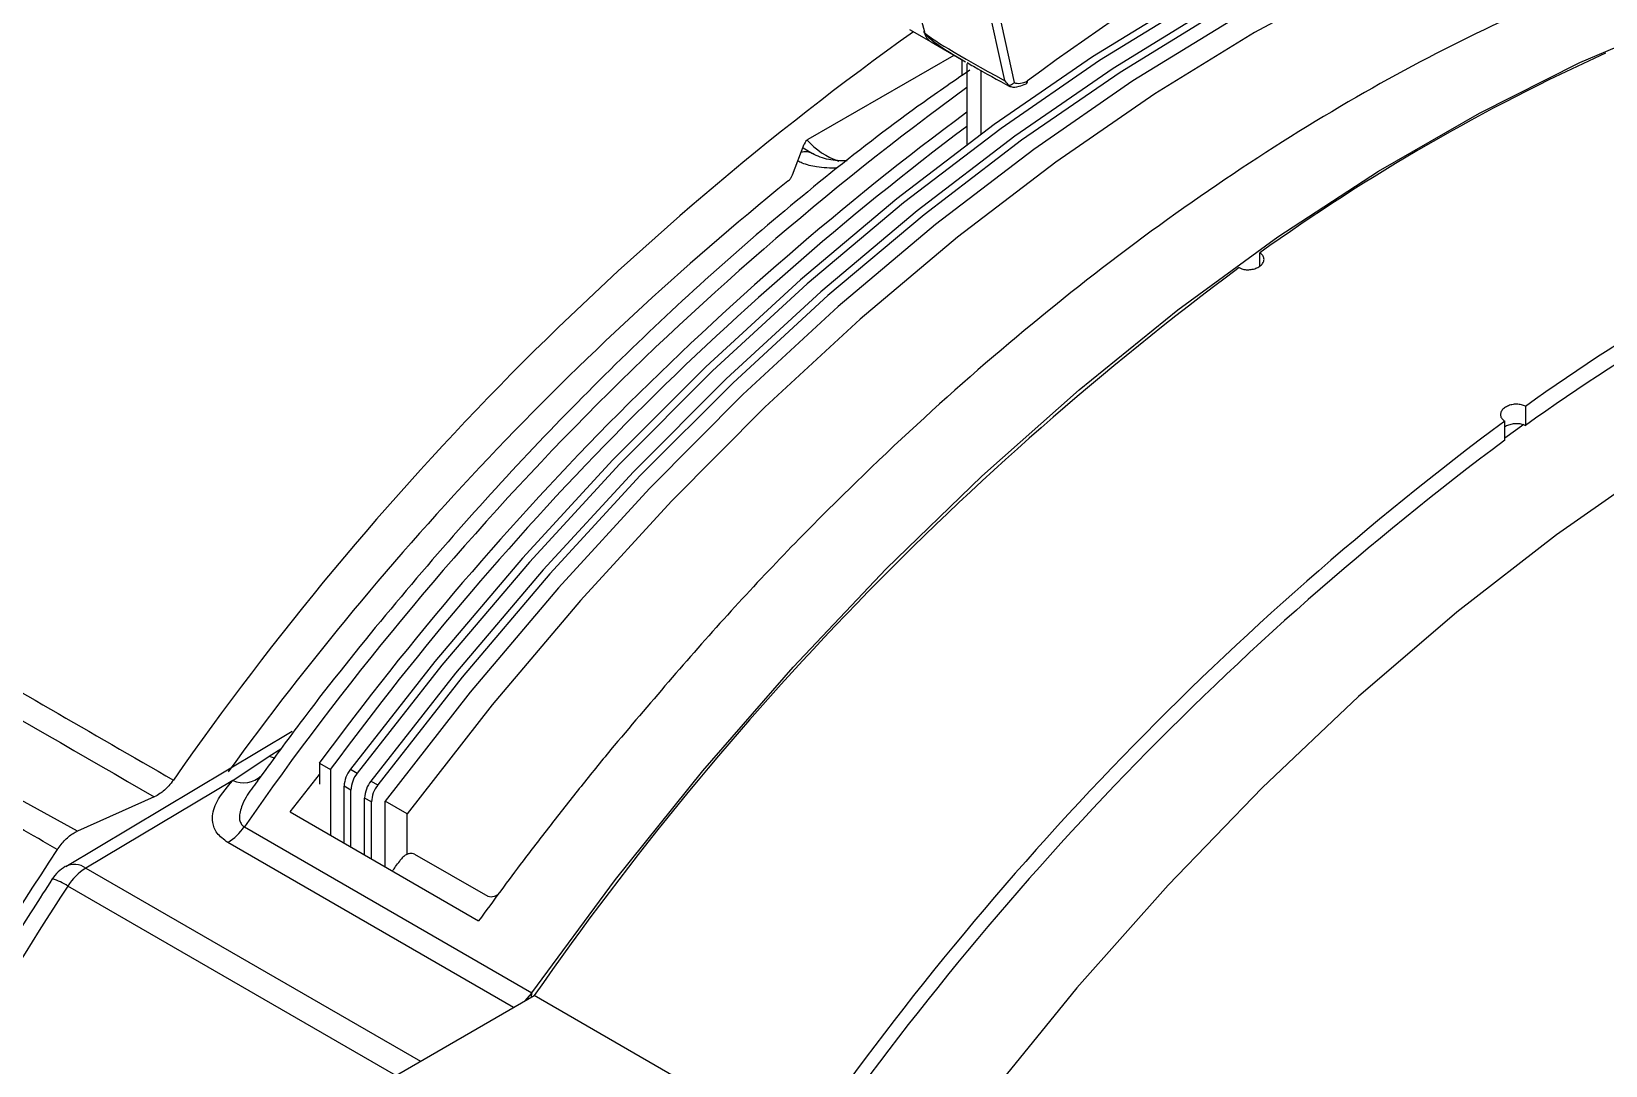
# Model space of a CAD drawing. Extents: x 16.5 to 113.1, y 4.4 to 84.5.
# Drawn here: x 24.843 to 27.273, y 67.534 to 69.129 of the extents above; entities that cross this region are included whole.
import ezdxf

# ---------------------------------------------------------------- set-up
doc = ezdxf.new("R2010")
doc.units = 0
doc.header["$MEASUREMENT"] = 0
doc.layers.add('OBJECT', color=7, linetype='CONTINUOUS')

msp = doc.modelspace()

# ---------------------------------------------------------------- linework, layer by layer
at = {"layer": 'OBJECT'}
for p, q in [((26.1713, 69.3166), (26.2217, 69.1288)), ((26.3459, 69.0535), (26.3008, 69.2608)), ((26.3174, 69.2484), (26.3604, 69.0506)), ((26.199, 69.1325), (26.2321, 69.1134)), ((26.0425, 68.9631), (26.2675, 69.093)), ((26.2321, 69.1134), (26.2855, 69.0826)), ((26.2801, 69.0614), (26.2801, 69.0857)), ((26.2874, 69.0796), (26.2874, 68.9549)), ((26.3087, 69.0695), (26.3087, 68.9706)), ((26.3522, 69.046), (26.3535, 69.0448)), ((26.0181, 68.9083), (26.0364, 68.9555)), ((26.0492, 68.9407), (26.0345, 68.9492)), ((26.7396, 68.7672), (26.7396, 68.7877)), ((27.1497, 68.5509), (27.1497, 68.5213)), ((27.1179, 68.4985), (27.1179, 68.5281)), ((27.118, 68.5024), (27.1472, 68.5231)), ((24.9142, 67.8954), (24.2782, 68.2446)), ((25.2457, 68.0491), (24.896, 67.8404)), ((25.1538, 67.9732), (25.21, 68.0111)), ((25.21, 68.0111), (25.2284, 68.0221)), ((25.2876, 68.0001), (25.3046, 67.9903)), ((25.2876, 68.0001), (25.2876, 67.9677)), ((25.205, 67.9905), (25.1917, 67.9726)), ((25.2424, 67.9249), (25.2876, 67.9828)), ((25.3046, 67.9903), (25.3046, 67.889)), ((25.3355, 67.9909), (25.346, 67.9848)), ((25.1538, 67.9732), (24.9272, 67.8381)), ((25.3363, 67.9587), (25.3258, 67.9647)), ((25.3258, 67.8767), (25.3258, 67.9647)), ((25.3363, 67.8706), (25.3363, 67.9587)), ((25.3672, 67.9726), (25.3777, 67.9665)), ((25.0328, 67.9482), (24.9142, 67.8954)), ((25.3681, 67.9403), (25.3575, 67.9464)), ((25.3575, 67.8584), (25.3575, 67.9464)), ((25.3681, 67.8523), (25.3681, 67.9403)), ((25.4232, 67.9218), (25.3893, 67.9414)), ((25.3893, 67.8401), (25.3893, 67.9414)), ((25.1718, 67.9021), (25.6155, 67.6459)), ((25.2424, 67.9249), (25.5335, 67.7568)), ((25.4232, 67.8594), (25.4232, 67.9218)), ((25.5875, 67.6231), (25.1462, 67.8778)), ((25.4347, 67.8596), (25.5475, 67.7947)), ((24.9272, 67.8381), (25.4436, 67.54)), ((25.4056, 67.5181), (24.8992, 67.8104)), ((25.3908, 67.5096), (25.6194, 67.6415)), ((25.6155, 67.6459), (25.6042, 67.6327)), ((25.6154, 67.6392), (25.6155, 67.6459)), ((26.0295, 67.4048), (25.6194, 67.6415))]:
    msp.add_line(p, q, dxfattribs=at)
at = {"layer": 'OBJECT', "flags": 128}
for points in [[(27.9324, 69.4901), (27.8018, 69.5058), (27.6665, 69.5089), (27.527, 69.4994), (27.3838, 69.4774), (27.2375, 69.4429), (27.0888, 69.3962), (26.9382, 69.3373), (26.7864, 69.2665), (26.6339, 69.1841), (26.4815, 69.0905), (26.3297, 68.986), (26.1791, 68.871), (26.0303, 68.7461), (25.8841, 68.6117), (25.7409, 68.4683), (25.6013, 68.3167), (25.466, 68.1573), (25.3355, 67.9909)], [(27.9429, 69.484), (27.8124, 69.4997), (27.6771, 69.5028), (27.5375, 69.4933), (27.3943, 69.4713), (27.248, 69.4369), (27.0993, 69.3901), (26.9487, 69.3312), (26.7969, 69.2604), (26.6445, 69.178), (26.492, 69.0844), (26.3402, 68.9799), (26.1896, 68.8649), (26.0409, 68.74), (25.8946, 68.6056), (25.7514, 68.4623), (25.6119, 68.3106), (25.4765, 68.1512), (25.346, 67.9848)], [(27.9642, 69.4717), (27.8336, 69.4874), (27.6983, 69.4906), (27.5587, 69.4811), (27.4155, 69.4591), (27.2693, 69.4246), (27.1205, 69.3778), (26.97, 69.3189), (26.8181, 69.2481), (26.6657, 69.1658), (26.5132, 69.0721), (26.3614, 68.9676), (26.2108, 68.8527), (26.0621, 68.7277), (25.9158, 68.5933), (25.7726, 68.45), (25.6331, 68.2984), (25.4978, 68.139), (25.3672, 67.9726)], [(27.9747, 69.4657), (27.8441, 69.4813), (27.7088, 69.4845), (27.5693, 69.475), (27.4261, 69.453), (27.2798, 69.4185), (27.1311, 69.3718), (26.9805, 69.3129), (26.8287, 69.2421), (26.6762, 69.1597), (26.5238, 69.0661), (26.3719, 68.9615), (26.2214, 68.8466), (26.0726, 68.7217), (25.9264, 68.5872), (25.7832, 68.4439), (25.6436, 68.2923), (25.5083, 68.1329), (25.3777, 67.9665)], [(28.0056, 69.4517), (27.8743, 69.4684), (27.7381, 69.4724), (27.5976, 69.4635), (27.4534, 69.4419), (27.306, 69.4076), (27.1561, 69.3608), (27.0042, 69.3017), (26.8512, 69.2305), (26.6974, 69.1474), (26.5437, 69.053), (26.3906, 68.9474), (26.2388, 68.8313), (26.0889, 68.705), (25.9415, 68.5692), (25.7973, 68.4242), (25.6568, 68.2709), (25.5206, 68.1097), (25.3893, 67.9414)], [(28.0395, 69.4321), (27.9082, 69.4488), (27.772, 69.4528), (27.6315, 69.4439), (27.4873, 69.4223), (27.3399, 69.3881), (27.19, 69.3412), (27.0382, 69.2821), (26.8851, 69.2109), (26.7314, 69.1278), (26.5776, 69.0334), (26.4246, 68.9279), (26.2727, 68.8117), (26.1228, 68.6854), (25.9754, 68.5496), (25.8312, 68.4046), (25.6907, 68.2513), (25.5545, 68.0901), (25.4232, 67.9218)], [(25.6155, 67.6459), (25.7449, 67.8205), (25.8796, 67.9883), (26.0192, 68.1484), (26.163, 68.3002), (26.3103, 68.4431), (26.4607, 68.5765), (26.6133, 68.6997), (26.7676, 68.8123), (26.9229, 68.9137), (27.0786, 69.0035), (27.2339, 69.0814), (27.3882, 69.147), (27.5408, 69.2001), (27.6911, 69.2403), (27.8385, 69.2675), (27.9823, 69.2817), (28.1218, 69.2826), (28.2566, 69.2705), (28.3859, 69.2452)], [(28.8275, 68.8338), (28.6971, 68.8576), (28.5611, 68.8676), (28.4201, 68.8639), (28.2749, 68.8464), (28.1261, 68.8152), (27.9744, 68.7704), (27.8206, 68.7123), (27.6652, 68.6411), (27.5092, 68.5572), (27.3531, 68.4609), (27.1978, 68.3528), (27.0439, 68.2332), (26.8922, 68.1029), (26.7434, 67.9623), (26.5982, 67.8121), (26.4573, 67.6532), (26.3213, 67.4861), (26.1908, 67.3116)], [(25.21, 68.0111), (25.2179, 68.0084), (25.2191, 68.0081)]]:
    msp.add_lwpolyline(points, dxfattribs=at)
at = {"layer": 'OBJECT'}
for centre, radius, start, end in [((28.9622, 65.2584), 4.7523, 125.4631, 145.1492), ((26.2324, 69.1499), 0.0237, 240.016, 243.1594), ((26.2125, 69.1454), 0.0206, 296.4238, 299.0177), ((26.2446, 69.1337), 0.0238, 196.5003, 238.3694), ((28.5781, 66.2193), 3.1586, 114.3975, 125.5971), ((26.3762, 69.0531), 0.00501, 300.5625, 0.5339), ((26.3741, 69.0577), 0.01, 297.3869, 306.4639), ((26.3776, 69.0524), 0.00372, 312.6152, 12.1955), ((29.1289, 65.1484), 4.8209, 126.1142, 145.1668), ((29.1281, 65.1791), 4.7652, 126.593, 143.7021), ((29.1535, 65.1619), 4.7764, 126.8732, 143.6902), ((26.1231, 69.0332), 0.109, 220.931, 252.2419), ((29.0098, 65.191), 4.7684, 128.9708, 144.105), ((28.9883, 65.9825), 3.1586, 114.3975, 125.5971), ((28.9712, 65.9825), 3.1246, 114.3364, 125.6582), ((29.6063, 64.8678), 4.8569, 126.6411, 145.1733), ((30.0165, 64.631), 4.8569, 126.6411, 145.1733), ((29.995, 64.6391), 4.8138, 126.7036, 145.2907), ((25.1704, 68.0107), 0.0409, 246.0473, 312.4756), ((25.3714, 67.9627), 0.0456, 141.9158, 177.472), ((25.3819, 67.9566), 0.0456, 141.9158, 177.472), ((25.4031, 67.9444), 0.0456, 141.9158, 177.472), ((25.4137, 67.9383), 0.0456, 141.9158, 177.472), ((25.1022, 67.9498), 0.0843, 301.445, 325.5545), ((29.9263, 64.5277), 6.0486, 146.49364, 153.50635), ((24.9272, 67.7875), 0.062, 120.8488, 146.8847), ((24.9092, 67.8134), 0.0306, 53.8554, 116.7493), ((24.9727, 67.7644), 0.0866, 121.6712, 147.9505), ((29.9827, 64.4951), 6.069, 146.88862, 153.05247), ((24.8594, 67.7552), 0.068, 54.156, 76.5126)]:
    msp.add_arc(centre, radius, start, end, dxfattribs=at)
for centre, major_axis, ratio, start_param, end_param in [((26.6056, 66.6031), (1.8185, 2.8489), 0.545295, 0.66147, 0.957802), ((26.6642, 68.9332), (0.4436, -0.1981), 0.067913, 3.196653, 3.249317), ((26.6449, 68.9144), (0.4232, -0.2148), 0.03328, 3.171458, 3.224122), ((26.6642, 68.9332), (0.4436, -0.1981), 0.067913, 3.249317, 3.719167), ((26.6449, 68.9144), (0.4232, -0.2148), 0.03328, 3.224122, 3.944787), ((26.385, 69.094), (0.0269, 0.0422), 0.545295, 3.235382, 3.897213), ((26.0425, 68.9549), (0.005, 0.00866), 0.577456, 0.785256, 1.832237)]:
    msp.add_ellipse(centre, major_axis=major_axis, ratio=ratio, start_param=start_param, end_param=end_param, dxfattribs=at)
for points, knots in [([(28.0353, 69.3473), (27.9769, 69.3488), (27.86, 69.3517), (27.6742, 69.3291), (27.4814, 69.2859), (27.2843, 69.2207), (27.0862, 69.1353), (26.8868, 69.0301), (26.6855, 68.9041), (26.4861, 68.7595), (26.2919, 68.5993), (26.1024, 68.4234), (25.9161, 68.2316), (25.7969, 68.091), (25.7373, 68.0207)], [0, 0, 0, 0, 0.082347, 0.164694, 0.249433, 0.334172, 0.416519, 0.498866, 0.583605, 0.668344, 0.750089, 0.831834, 0.915917, 1, 1, 1, 1]), ([(26.2917, 69.0695), (26.2651, 69.0512), (26.1901, 68.9999), (26.0682, 68.9051), (25.9266, 68.7864), (25.7875, 68.6587), (25.6512, 68.523), (25.5182, 68.3799), (25.3893, 68.2294), (25.2847, 68.0994), (25.2249, 68.0178), (25.205, 67.9905)], [0, 0, 0, 0, 0.068627, 0.192882, 0.317105, 0.441295, 0.565454, 0.689582, 0.813683, 0.937762, 1, 1, 1, 1]), ([(26.2878, 69.0814), (26.291, 69.0795), (26.3132, 69.0664), (26.3351, 69.0545), (26.3538, 69.0443)], [0, 0, 0, 0, 0.144723, 1, 1, 1, 1]), ([(26.3459, 69.0535), (26.3459, 69.0534), (26.3477, 69.0506), (26.35, 69.0483), (26.3522, 69.046)], [0, 0, 0, 0, 0.019972, 1, 1, 1, 1]), ([(26.3604, 69.0506), (26.3604, 69.0506), (26.3599, 69.0501), (26.3587, 69.0487), (26.3563, 69.0471), (26.3538, 69.0462), (26.3525, 69.0461), (26.3522, 69.046)], [0, 0, 0, 0, 0.017184, 0.202292, 0.556604, 0.898384, 1, 1, 1, 1]), ([(26.3535, 69.0448), (26.354, 69.0446), (26.3585, 69.043), (26.3673, 69.0439), (26.3752, 69.0473), (26.3787, 69.0488)], [0, 0, 0, 0, 0.0686671, 0.5803873, 1, 1, 1, 1]), ([(26.0872, 68.9182), (26.0764, 68.9185), (26.0573, 68.9189), (26.0372, 68.9243), (26.0286, 68.9284), (26.0263, 68.9295)], [0, 0, 0, 0, 0.489325, 0.867474, 1, 1, 1, 1]), ([(26.0489, 68.9405), (26.0482, 68.941), (26.0455, 68.943), (26.0397, 68.9442), (26.0342, 68.9434), (26.0316, 68.9431)], [0, 0, 0, 0, 0.143699, 0.600741, 1, 1, 1, 1]), ([(26.1023, 68.9298), (26.0926, 68.9299), (26.0725, 68.9301), (26.0569, 68.9372), (26.0488, 68.9409)], [0, 0, 0, 0, 0.482585, 1, 1, 1, 1]), ([(26.0109, 68.8982), (26.0117, 68.8989), (26.0129, 68.9), (26.0144, 68.9017), (26.0154, 68.9031), (26.0163, 68.9045), (26.0173, 68.9063), (26.0178, 68.9075), (26.0181, 68.9083)], [0, 0, 0, 0, 0.270621, 0.405245, 0.539866, 0.674485, 0.809107, 1, 1, 1, 1]), ([(26.7077, 68.7649), (26.7091, 68.7642), (26.7123, 68.7626), (26.7187, 68.7615), (26.7263, 68.7618), (26.7337, 68.7637), (26.7399, 68.767), (26.7444, 68.7714), (26.7465, 68.7764), (26.7459, 68.7813), (26.7433, 68.7852), (26.7406, 68.787), (26.7396, 68.7877)], [0, 0, 0, 0, 0.073627, 0.179766, 0.286276, 0.393535, 0.501562, 0.610022, 0.718406, 0.826275, 0.933445, 1, 1, 1, 1]), ([(23.7495, 68.7305), (23.8031, 68.6996), (23.9168, 68.6342), (24.098, 68.5299), (24.2929, 68.4177), (24.4903, 68.304), (24.6835, 68.1926), (24.8724, 68.0836), (24.999, 68.0105), (25.0623, 67.974)], [0, 0, 0, 0, 0.1241053, 0.2632119, 0.41732, 0.5714285, 0.7142858, 0.857143, 1, 1, 1, 1]), ([(23.7209, 68.7057), (23.9372, 68.5808), (24.3698, 68.331), (24.8118, 68.0758), (25.0328, 67.9482)], [0, 0, 0, 0, 0.500002, 1, 1, 1, 1]), ([(27.1497, 68.5509), (27.1477, 68.5518), (27.1438, 68.5536), (27.1364, 68.5544), (27.1287, 68.5537), (27.1216, 68.5513), (27.1159, 68.5476), (27.1121, 68.5429), (27.1108, 68.5379), (27.1122, 68.533), (27.1151, 68.5298), (27.1173, 68.5284), (27.1179, 68.5281)], [0, 0, 0, 0, 0.106474, 0.21294, 0.319697, 0.427106, 0.535184, 0.643667, 0.752079, 0.859926, 0.96696, 1, 1, 1, 1]), ([(27.1179, 68.5191), (27.1179, 68.5192), (27.1194, 68.5206), (27.1241, 68.5226), (27.1314, 68.5246), (27.1392, 68.5247), (27.1454, 68.5234), (27.1485, 68.5219), (27.1497, 68.5213)], [0, 0, 0, 0, 0.003468, 0.220343, 0.437068, 0.652738, 0.866973, 1, 1, 1, 1]), ([(24.8827, 67.8667), (24.8441, 67.8893), (24.7632, 67.9366), (24.6423, 68.0109), (24.5203, 68.0878), (24.3991, 68.1658), (24.319, 68.218), (24.2782, 68.2446)], [0, 0, 0, 0, 0.187145, 0.391348, 0.595125, 0.793954, 1, 1, 1, 1]), ([(25.7373, 68.0207), (25.722, 68.002), (25.6915, 67.9645), (25.6465, 67.9074), (25.5935, 67.8385), (25.5563, 67.7878), (25.5335, 67.7568)], [0, 0, 0, 0, 0.218765, 0.43753, 0.656295, 1, 1, 1, 1]), ([(25.0623, 67.974), (25.0599, 67.971), (25.0536, 67.9628), (25.0433, 67.9537), (25.0357, 67.9497), (25.0328, 67.9482)], [0, 0, 0, 0, 0.263884, 0.723096, 1, 1, 1, 1]), ([(25.1462, 67.8778), (25.1401, 67.8824), (25.1278, 67.8915), (25.1209, 67.9118), (25.1256, 67.9404), (25.1431, 67.9608), (25.1538, 67.9732)], [0, 0, 0, 0, 0.167941, 0.334633, 0.594445, 1, 1, 1, 1]), ([(25.1921, 67.9723), (25.1857, 67.9642), (25.1756, 67.9514), (25.1664, 67.9313), (25.1629, 67.917), (25.1661, 67.907), (25.1693, 67.9036), (25.1714, 67.9023), (25.1718, 67.9021)], [0, 0, 0, 0, 0.3519283, 0.5553287, 0.8200741, 0.9090966, 0.9848159, 1, 1, 1, 1]), ([(24.8827, 67.8667), (24.8867, 67.872), (24.8947, 67.8827), (24.9062, 67.8915), (24.9126, 67.8946), (24.9142, 67.8954)], [0, 0, 0, 0, 0.425023, 0.850044, 1, 1, 1, 1]), ([(25.4347, 67.8596), (25.4336, 67.8601), (25.4313, 67.8611), (25.427, 67.8608), (25.4224, 67.8593), (25.4175, 67.8563), (25.4148, 67.8531), (25.4133, 67.8514)], [0, 0, 0, 0, 0.172261, 0.344036, 0.527768, 0.740235, 1, 1, 1, 1]), ([(25.4004, 67.8336), (25.4021, 67.8359), (25.4058, 67.8411), (25.4101, 67.847), (25.4128, 67.8506), (25.4133, 67.8514)], [0, 0, 0, 0, 0.387387, 0.872424, 1, 1, 1, 1]), ([(24.8753, 67.8214), (24.8554, 67.7906), (24.798, 67.7015), (24.7074, 67.5506), (24.6198, 67.3938), (24.5695, 67.2963), (24.5511, 67.2606)], [0, 0, 0, 0, 0.169694, 0.491692, 0.81372, 1, 1, 1, 1]), ([(25.5643, 67.7984), (25.5641, 67.7981), (25.5622, 67.7961), (25.558, 67.7943), (25.5527, 67.7932), (25.5493, 67.7938), (25.5478, 67.7946), (25.5475, 67.7947)], [0, 0, 0, 0, 0.060693, 0.415656, 0.674135, 0.933878, 1, 1, 1, 1])]:
    msp.add_open_spline(points, degree=3, knots=knots, dxfattribs=at)

doc.saveas('drawing.dxf')
